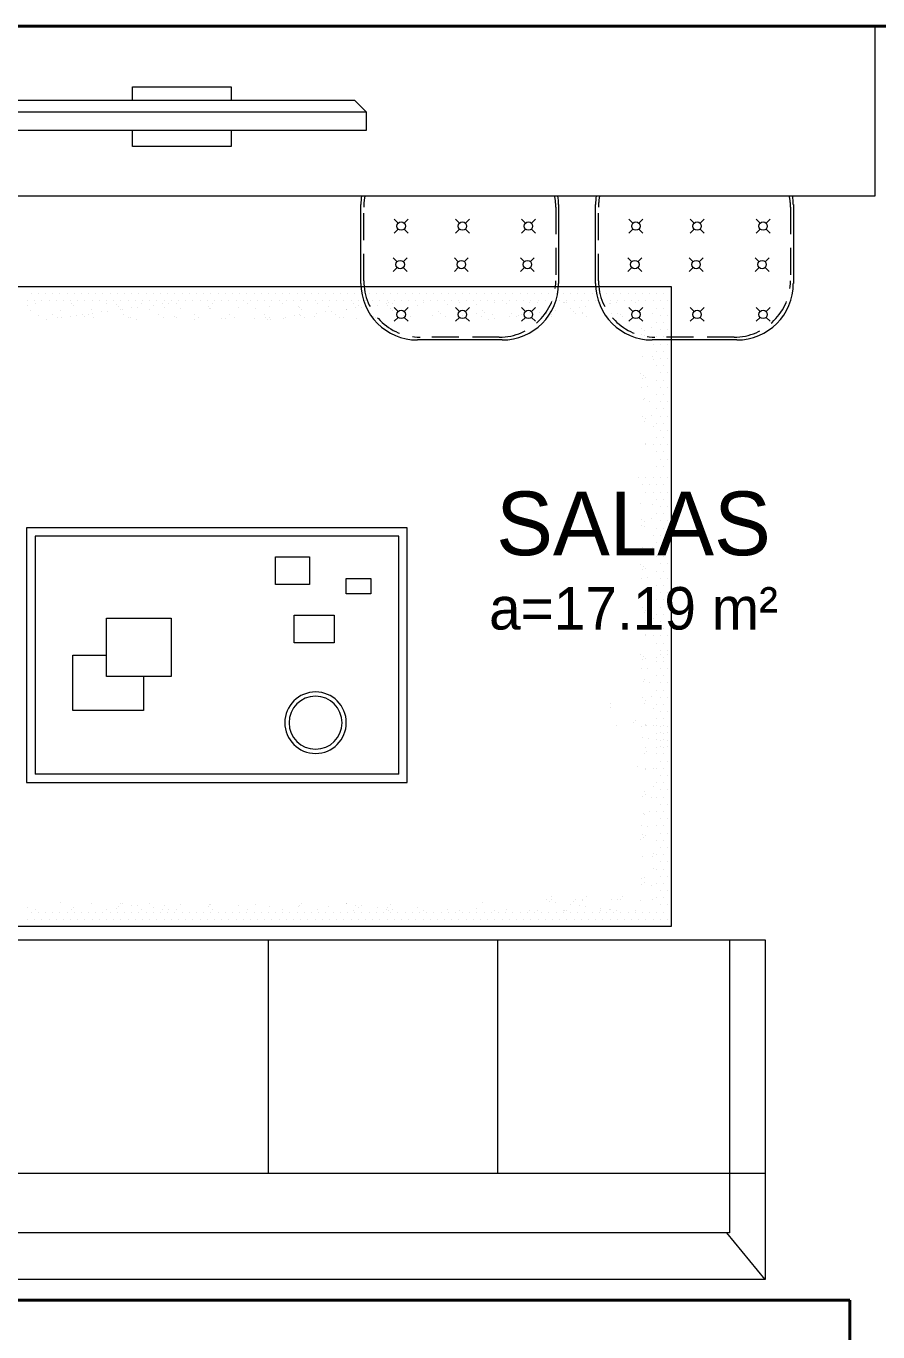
# Model space of a CAD drawing. Header units: millimetres. Extents: x 13204 to 24802, y 21209 to 40694.
# Drawn here: x 24002.2 to 24202.7, y 36078.4 to 36385.9 of the extents above; entities that cross this region are included whole.
import ezdxf
from ezdxf.enums import TextEntityAlignment as Align

# ---------------------------------------------------------------- set-up
doc = ezdxf.new("R2010")
doc.units = ezdxf.units.MM
doc.linetypes.add('DASHED2', pattern=[9.525, 6.35, -3.175])
for name, color, linetype, lineweight in [('Hachura', 8, 'Continuous', 0), ('Layout', 6, 'Continuous', 15), ('Mobiliario', 6, 'Continuous', 13), ('MOBILIÁRIO', 6, 'Continuous', 13), ('Paredes', 1, 'Continuous', 40), ('PISO', 5, 'Continuous', 5), ('TEXTO', 4, 'Continuous', 5)]:
    doc.layers.add(name, color=color, linetype=linetype, lineweight=lineweight)
doc.styles.add('LANA', font='stylu.ttf')

# ---------------------------------------------------------------- blocks, each defined once
blk = doc.blocks.new('*U49', base_point=(58175.93, 6482.58))
blk = doc.blocks.new('A$C54701999')
at = {"layer": 'MOBILIÁRIO', "color": 8}
for p, q in [((3.64, 45.84), (6.64, 48.84)), ((3.64, 45.84), (3.64, -48.16)), ((3.64, -48.16), (6.64, -51.16))]:
    blk.add_line(p, q, dxfattribs=at)
for points in [[(6.64, 48.84), (11.64, 48.84), (11.64, -51.16), (6.64, -51.16), (6.64, 48.84)], [(3.64, -13.08), (0, -13.08), (0, 13.08), (3.64, 13.08)], [(11.64, 13.08), (15.89, 13.08), (15.89, -13.08), (11.64, -13.08)]]:
    blk.add_lwpolyline(points, dxfattribs=at)
blk = doc.blocks.new('Mesa8lugaresP4')
at = {"layer": 'Hachura'}
for p, q in [((1103.7, 847.8), (-1090.1, 847.8)), ((-1090.1, 847.8), (-1090.1, -847.8)), ((-1080.6, 847.6), (-1080.6, 847.6)), ((-1061.5, 847.6), (-1061.5, 847.6)), ((-1042.5, 847.6), (-1042.5, 847.6)), ((-1023.4, 847.6), (-1023.4, 847.6)), ((-1004.4, 847.6), (-1004.4, 847.6)), ((-985.3, 847.6), (-985.3, 847.6)), ((-966.3, 847.6), (-966.3, 847.6)), ((-947.2, 847.6), (-947.2, 847.6)), ((-928.2, 847.6), (-928.2, 847.6)), ((-909.1, 847.6), (-909.1, 847.6)), ((-890.1, 847.6), (-890.1, 847.6)), ((-871, 847.6), (-871, 847.6)), ((-852, 847.6), (-852, 847.6)), ((-832.9, 847.6), (-832.9, 847.6)), ((-813.9, 847.6), (-813.9, 847.6)), ((-794.8, 847.6), (-794.8, 847.6)), ((-775.8, 847.6), (-775.8, 847.6)), ((-756.7, 847.6), (-756.7, 847.6)), ((-737.7, 847.6), (-737.7, 847.6)), ((-718.6, 847.6), (-718.6, 847.6)), ((-699.6, 847.6), (-699.6, 847.6)), ((-680.5, 847.6), (-680.5, 847.6)), ((-661.5, 847.6), (-661.5, 847.6)), ((-642.4, 847.6), (-642.4, 847.6)), ((-623.4, 847.6), (-623.4, 847.6)), ((-604.3, 847.6), (-604.3, 847.6)), ((-585.3, 847.6), (-585.3, 847.6)), ((-566.2, 847.6), (-566.2, 847.6)), ((-547.2, 847.6), (-547.2, 847.6)), ((-528.1, 847.6), (-528.1, 847.6)), ((-509.1, 847.6), (-509.1, 847.6)), ((-490, 847.6), (-490, 847.6)), ((-471, 847.6), (-471, 847.6)), ((-451.9, 847.6), (-451.9, 847.6)), ((-432.9, 847.6), (-432.9, 847.6)), ((-413.8, 847.6), (-413.8, 847.6)), ((-394.8, 847.6), (-394.8, 847.6)), ((-375.7, 847.6), (-375.7, 847.6)), ((-356.7, 847.6), (-356.7, 847.6)), ((-337.6, 847.6), (-337.6, 847.6)), ((-318.6, 847.6), (-318.6, 847.6)), ((-299.5, 847.6), (-299.5, 847.6)), ((-280.5, 847.6), (-280.5, 847.6)), ((-261.4, 847.6), (-261.4, 847.6)), ((-242.4, 847.6), (-242.4, 847.6)), ((-223.3, 847.6), (-223.3, 847.6)), ((-204.3, 847.6), (-204.3, 847.6)), ((-185.2, 847.6), (-185.2, 847.6)), ((-166.2, 847.6), (-166.2, 847.6)), ((-147.1, 847.6), (-147.1, 847.6)), ((-128.1, 847.6), (-128.1, 847.6)), ((-109, 847.6), (-109, 847.6)), ((-90, 847.6), (-90, 847.6)), ((-70.9, 847.6), (-70.9, 847.6)), ((-51.9, 847.6), (-51.9, 847.6)), ((-32.8, 847.6), (-32.8, 847.6)), ((-13.8, 847.6), (-13.8, 847.6)), ((5.3, 847.6), (5.3, 847.6)), ((24.3, 847.6), (24.3, 847.6)), ((43.4, 847.6), (43.4, 847.6)), ((62.4, 847.6), (62.4, 847.6)), ((81.5, 847.6), (81.5, 847.6)), ((100.5, 847.6), (100.5, 847.6)), ((119.6, 847.6), (119.6, 847.6)), ((138.6, 847.6), (138.6, 847.6)), ((157.7, 847.6), (157.7, 847.6)), ((176.7, 847.6), (176.7, 847.6)), ((195.8, 847.6), (195.8, 847.6)), ((214.8, 847.6), (214.8, 847.6)), ((233.9, 847.6), (233.9, 847.6)), ((252.9, 847.6), (252.9, 847.6)), ((272, 847.6), (272, 847.6)), ((291, 847.6), (291, 847.6)), ((310.1, 847.6), (310.1, 847.6)), ((329.1, 847.6), (329.1, 847.6)), ((348.2, 847.6), (348.2, 847.6)), ((367.2, 847.6), (367.2, 847.6)), ((386.3, 847.6), (386.3, 847.6)), ((405.3, 847.6), (405.3, 847.6)), ((424.4, 847.6), (424.4, 847.6)), ((443.4, 847.6), (443.4, 847.6)), ((462.5, 847.6), (462.5, 847.6)), ((481.5, 847.6), (481.5, 847.6)), ((500.6, 847.6), (500.6, 847.6)), ((519.6, 847.6), (519.6, 847.6)), ((538.7, 847.6), (538.7, 847.6)), ((557.7, 847.6), (557.7, 847.6)), ((576.8, 847.6), (576.8, 847.6)), ((595.8, 847.6), (595.8, 847.6)), ((614.9, 847.6), (614.9, 847.6)), ((-1090.1, 828.6), (-1090.1, 828.6)), ((-1080.6, 809.5), (-1080.6, 809.5)), ((-1071, 828.6), (-1071, 828.6)), ((-1061.5, 809.5), (-1061.5, 809.5)), ((-1052, 828.6), (-1052, 828.6)), ((-1042.5, 809.5), (-1042.5, 809.5)), ((-1032.9, 828.6), (-1032.9, 828.6)), ((-1023.4, 809.5), (-1023.4, 809.5)), ((-1013.9, 828.6), (-1013.9, 828.6)), ((-1004.4, 809.5), (-1004.4, 809.5)), ((-994.8, 828.6), (-994.8, 828.6)), ((-985.3, 809.5), (-985.3, 809.5)), ((-975.8, 828.6), (-975.8, 828.6)), ((-966.3, 809.5), (-966.3, 809.5)), ((-956.7, 828.6), (-956.7, 828.6)), ((-947.2, 809.5), (-947.2, 809.5)), ((-937.7, 828.6), (-937.7, 828.6)), ((-928.2, 809.5), (-928.2, 809.5)), ((-918.6, 828.6), (-918.6, 828.6)), ((-909.1, 809.5), (-909.1, 809.5)), ((-899.6, 828.6), (-899.6, 828.6)), ((-890.1, 809.5), (-890.1, 809.5)), ((-880.5, 828.6), (-880.5, 828.6)), ((-871, 809.5), (-871, 809.5)), ((-861.5, 828.6), (-861.5, 828.6)), ((-852, 809.5), (-852, 809.5)), ((-842.4, 828.6), (-842.4, 828.6)), ((-832.9, 809.5), (-832.9, 809.5)), ((-823.4, 828.6), (-823.4, 828.6)), ((-813.9, 809.5), (-813.9, 809.5)), ((-804.3, 828.6), (-804.3, 828.6)), ((-794.8, 809.5), (-794.8, 809.5)), ((-785.3, 828.6), (-785.3, 828.6)), ((-775.8, 809.5), (-775.8, 809.5)), ((-766.2, 828.6), (-766.2, 828.6)), ((-756.7, 809.5), (-756.7, 809.5)), ((-747.2, 828.6), (-747.2, 828.6)), ((-737.7, 809.5), (-737.7, 809.5)), ((-728.1, 828.6), (-728.1, 828.6)), ((-718.6, 809.5), (-718.6, 809.5)), ((-709.1, 828.6), (-709.1, 828.6)), ((-699.6, 809.5), (-699.6, 809.5)), ((-690, 828.6), (-690, 828.6)), ((-680.5, 809.5), (-680.5, 809.5)), ((-671, 828.6), (-671, 828.6)), ((-661.5, 809.5), (-661.5, 809.5)), ((-651.9, 828.6), (-651.9, 828.6)), ((-642.4, 809.5), (-642.4, 809.5)), ((-632.9, 828.6), (-632.9, 828.6)), ((-623.4, 809.5), (-623.4, 809.5)), ((-613.8, 828.6), (-613.8, 828.6)), ((-604.3, 809.5), (-604.3, 809.5)), ((-594.8, 828.6), (-594.8, 828.6)), ((-585.3, 809.5), (-585.3, 809.5)), ((-575.7, 828.6), (-575.7, 828.6)), ((-566.2, 809.5), (-566.2, 809.5)), ((-556.7, 828.6), (-556.7, 828.6)), ((-547.2, 809.5), (-547.2, 809.5)), ((-537.6, 828.6), (-537.6, 828.6)), ((-528.1, 809.5), (-528.1, 809.5)), ((-518.6, 828.6), (-518.6, 828.6)), ((-509.1, 809.5), (-509.1, 809.5)), ((-499.5, 828.6), (-499.5, 828.6)), ((-490, 809.5), (-490, 809.5)), ((-480.5, 828.6), (-480.5, 828.6)), ((-471, 809.5), (-471, 809.5)), ((-461.4, 828.6), (-461.4, 828.6)), ((-451.9, 809.5), (-451.9, 809.5)), ((-442.4, 828.6), (-442.4, 828.6)), ((-432.9, 809.5), (-432.9, 809.5)), ((-423.3, 828.6), (-423.3, 828.6)), ((-413.8, 809.5), (-413.8, 809.5)), ((-404.3, 828.6), (-404.3, 828.6)), ((-394.8, 809.5), (-394.8, 809.5)), ((-385.2, 828.6), (-385.2, 828.6)), ((-375.7, 809.5), (-375.7, 809.5)), ((-366.2, 828.6), (-366.2, 828.6)), ((-356.7, 809.5), (-356.7, 809.5)), ((-347.1, 828.6), (-347.1, 828.6)), ((-337.6, 809.5), (-337.6, 809.5)), ((-328.1, 828.6), (-328.1, 828.6)), ((-318.6, 809.5), (-318.6, 809.5)), ((-309, 828.6), (-309, 828.6)), ((-299.5, 809.5), (-299.5, 809.5)), ((-290, 828.6), (-290, 828.6)), ((-280.5, 809.5), (-280.5, 809.5)), ((-270.9, 828.6), (-270.9, 828.6)), ((-261.4, 809.5), (-261.4, 809.5)), ((-251.9, 828.6), (-251.9, 828.6)), ((-242.4, 809.5), (-242.4, 809.5)), ((-232.8, 828.6), (-232.8, 828.6)), ((-223.3, 809.5), (-223.3, 809.5)), ((-213.8, 828.6), (-213.8, 828.6)), ((-204.3, 809.5), (-204.3, 809.5)), ((-194.7, 828.6), (-194.7, 828.6)), ((-185.2, 809.5), (-185.2, 809.5)), ((-175.7, 828.6), (-175.7, 828.6)), ((-166.2, 809.5), (-166.2, 809.5)), ((-156.6, 828.6), (-156.6, 828.6)), ((-147.1, 809.5), (-147.1, 809.5)), ((-137.6, 828.6), (-137.6, 828.6)), ((-128.1, 809.5), (-128.1, 809.5)), ((-118.5, 828.6), (-118.5, 828.6)), ((-109, 809.5), (-109, 809.5)), ((-99.5, 828.6), (-99.5, 828.6)), ((-90, 809.5), (-90, 809.5)), ((-80.4, 828.6), (-80.4, 828.6)), ((-70.9, 809.5), (-70.9, 809.5)), ((-61.4, 828.6), (-61.4, 828.6)), ((-51.9, 809.5), (-51.9, 809.5)), ((-42.3, 828.6), (-42.3, 828.6)), ((-32.8, 809.5), (-32.8, 809.5)), ((-23.3, 828.6), (-23.3, 828.6)), ((-13.8, 809.5), (-13.8, 809.5)), ((-4.2, 828.6), (-4.2, 828.6)), ((5.3, 809.5), (5.3, 809.5)), ((14.8, 828.6), (14.8, 828.6)), ((24.3, 809.5), (24.3, 809.5)), ((33.9, 828.6), (33.9, 828.6)), ((43.4, 809.5), (43.4, 809.5)), ((52.9, 828.6), (52.9, 828.6)), ((62.4, 809.5), (62.4, 809.5)), ((72, 828.6), (72, 828.6)), ((81.5, 809.5), (81.5, 809.5)), ((91, 828.6), (91, 828.6)), ((100.5, 809.5), (100.5, 809.5)), ((110.1, 828.6), (110.1, 828.6)), ((119.6, 809.5), (119.6, 809.5)), ((129.1, 828.6), (129.1, 828.6)), ((138.6, 809.5), (138.6, 809.5)), ((148.2, 828.6), (148.2, 828.6)), ((157.7, 809.5), (157.7, 809.5)), ((167.2, 828.6), (167.2, 828.6)), ((176.7, 809.5), (176.7, 809.5)), ((186.3, 828.6), (186.3, 828.6)), ((195.8, 809.5), (195.8, 809.5)), ((205.3, 828.6), (205.3, 828.6)), ((214.8, 809.5), (214.8, 809.5)), ((224.4, 828.6), (224.4, 828.6)), ((233.9, 809.5), (233.9, 809.5)), ((243.4, 828.6), (243.4, 828.6)), ((252.9, 809.5), (252.9, 809.5)), ((262.5, 828.6), (262.5, 828.6)), ((272, 809.5), (272, 809.5)), ((281.5, 828.6), (281.5, 828.6)), ((291, 809.5), (291, 809.5)), ((300.6, 828.6), (300.6, 828.6)), ((310.1, 809.5), (310.1, 809.5)), ((319.6, 828.6), (319.6, 828.6)), ((329.1, 809.5), (329.1, 809.5)), ((338.7, 828.6), (338.7, 828.6)), ((348.2, 809.5), (348.2, 809.5)), ((357.7, 828.6), (357.7, 828.6)), ((367.2, 809.5), (367.2, 809.5)), ((376.8, 828.6), (376.8, 828.6)), ((386.3, 809.5), (386.3, 809.5)), ((395.8, 828.6), (395.8, 828.6)), ((405.3, 809.5), (405.3, 809.5)), ((414.9, 828.6), (414.9, 828.6)), ((424.4, 809.5), (424.4, 809.5)), ((433.9, 828.6), (433.9, 828.6)), ((443.4, 809.5), (443.4, 809.5)), ((453, 828.6), (453, 828.6)), ((462.5, 809.5), (462.5, 809.5)), ((472, 828.6), (472, 828.6)), ((481.5, 809.5), (481.5, 809.5)), ((491.1, 828.6), (491.1, 828.6)), ((500.6, 809.5), (500.6, 809.5)), ((510.1, 828.6), (510.1, 828.6)), ((519.6, 809.5), (519.6, 809.5)), ((529.2, 828.6), (529.2, 828.6)), ((538.7, 809.5), (538.7, 809.5)), ((548.2, 828.6), (548.2, 828.6)), ((557.7, 809.5), (557.7, 809.5)), ((567.3, 828.6), (567.3, 828.6)), ((576.8, 809.5), (576.8, 809.5)), ((586.3, 828.6), (586.3, 828.6)), ((595.8, 809.5), (595.8, 809.5)), ((605.4, 828.6), (605.4, 828.6)), ((614.9, 809.5), (614.9, 809.5)), ((-1090.1, 790.5), (-1090.1, 790.5)), ((-1080.6, 771.4), (-1080.6, 771.4)), ((-1071, 790.5), (-1071, 790.5)), ((-1061.5, 771.4), (-1061.5, 771.4)), ((-1052, 790.5), (-1052, 790.5)), ((-1090.1, 752.4), (-1090.1, 752.4)), ((-1080.6, 733.3), (-1080.6, 733.3)), ((-1071, 752.4), (-1071, 752.4)), ((-1061.5, 733.3), (-1061.5, 733.3)), ((-1052, 752.4), (-1052, 752.4)), ((-1090.1, 714.3), (-1090.1, 714.3)), ((-1080.6, 695.2), (-1080.6, 695.2)), ((-1071, 714.3), (-1071, 714.3)), ((-1061.5, 695.2), (-1061.5, 695.2)), ((-1052, 714.3), (-1052, 714.3)), ((-1090.1, 676.2), (-1090.1, 676.2)), ((-1071, 676.2), (-1071, 676.2)), ((-1052, 676.2), (-1052, 676.2)), ((-1090.1, 638.1), (-1090.1, 638.1)), ((-1080.6, 657.1), (-1080.6, 657.1)), ((-1071, 638.1), (-1071, 638.1)), ((-1061.5, 657.1), (-1061.5, 657.1)), ((-1052, 638.1), (-1052, 638.1)), ((-1090.1, 600), (-1090.1, 600)), ((-1080.6, 619), (-1080.6, 619)), ((-1071, 600), (-1071, 600)), ((-1061.5, 619), (-1061.5, 619)), ((-1052, 600), (-1052, 600)), ((-1090.1, 561.9), (-1090.1, 561.9)), ((-1080.6, 580.9), (-1080.6, 580.9)), ((-1071, 561.9), (-1071, 561.9)), ((-1061.5, 580.9), (-1061.5, 580.9)), ((-1052, 561.9), (-1052, 561.9)), ((-1090.1, 523.8), (-1090.1, 523.8)), ((-1080.6, 542.8), (-1080.6, 542.8)), ((-1071, 523.8), (-1071, 523.8)), ((-1061.5, 542.8), (-1061.5, 542.8)), ((-1052, 523.8), (-1052, 523.8)), ((-1090.1, 485.7), (-1090.1, 485.7)), ((-1080.6, 504.7), (-1080.6, 504.7)), ((-1071, 485.7), (-1071, 485.7)), ((-1061.5, 504.7), (-1061.5, 504.7)), ((-1052, 485.7), (-1052, 485.7)), ((-1080.6, 466.6), (-1080.6, 466.6)), ((-1061.5, 466.6), (-1061.5, 466.6)), ((-1090.1, 447.6), (-1090.1, 447.6)), ((-1080.6, 428.5), (-1080.6, 428.5)), ((-1071, 447.6), (-1071, 447.6)), ((-1061.5, 428.5), (-1061.5, 428.5)), ((-1052, 447.6), (-1052, 447.6)), ((-1090.1, 409.5), (-1090.1, 409.5)), ((-1080.6, 390.4), (-1080.6, 390.4)), ((-1071, 409.5), (-1071, 409.5)), ((-1061.5, 390.4), (-1061.5, 390.4)), ((-1052, 409.5), (-1052, 409.5)), ((-1090.1, 371.4), (-1090.1, 371.4)), ((-1071, 371.4), (-1071, 371.4)), ((-1052, 371.4), (-1052, 371.4)), ((-1090.1, 322.3), (-1090.1, 322.3)), ((-1080.6, 341.4), (-1080.6, 341.4)), ((-1071, 322.3), (-1071, 322.3)), ((-1061.5, 341.4), (-1061.5, 341.4)), ((-1052, 322.3), (-1052, 322.3)), ((-1042.5, 341.4), (-1042.5, 341.4)), ((-1032.9, 322.3), (-1032.9, 322.3)), ((-1023.4, 341.4), (-1023.4, 341.4)), ((-1013.9, 322.3), (-1013.9, 322.3)), ((-1004.4, 341.4), (-1004.4, 341.4)), ((-1090.1, 284.2), (-1090.1, 284.2)), ((-1080.6, 303.3), (-1080.6, 303.3)), ((-1071, 284.2), (-1071, 284.2)), ((-1061.5, 303.3), (-1061.5, 303.3)), ((-1052, 284.2), (-1052, 284.2)), ((-1042.5, 303.3), (-1042.5, 303.3)), ((-1023.4, 303.3), (-1023.4, 303.3)), ((-1090.1, 246.1), (-1090.1, 246.1)), ((-1080.6, 265.2), (-1080.6, 265.2)), ((-1071, 246.1), (-1071, 246.1)), ((-1061.5, 265.2), (-1061.5, 265.2)), ((-1052, 246.1), (-1052, 246.1)), ((-1090.1, 208), (-1090.1, 208)), ((-1080.6, 227.1), (-1080.6, 227.1)), ((-1071, 208), (-1071, 208)), ((-1061.5, 227.1), (-1061.5, 227.1)), ((-1052, 208), (-1052, 208)), ((-1080.6, 189), (-1080.6, 189)), ((-1061.5, 189), (-1061.5, 189)), ((-1090.1, 169.9), (-1090.1, 169.9)), ((-1080.6, 150.9), (-1080.6, 150.9)), ((-1071, 169.9), (-1071, 169.9)), ((-1061.5, 150.9), (-1061.5, 150.9)), ((-1052, 169.9), (-1052, 169.9)), ((-1090.1, 131.8), (-1090.1, 131.8)), ((-1080.6, 112.8), (-1080.6, 112.8)), ((-1071, 131.8), (-1071, 131.8)), ((-1061.5, 112.8), (-1061.5, 112.8)), ((-1052, 131.8), (-1052, 131.8)), ((-1090.1, 93.7), (-1090.1, 93.7)), ((-1080.6, 74.7), (-1080.6, 74.7)), ((-1071, 93.7), (-1071, 93.7)), ((-1061.5, 74.7), (-1061.5, 74.7)), ((-1052, 93.7), (-1052, 93.7)), ((-1090.1, 55.6), (-1090.1, 55.6)), ((-1080.6, 36.6), (-1080.6, 36.6)), ((-1071, 55.6), (-1071, 55.6)), ((-1061.5, 36.6), (-1061.5, 36.6)), ((-1052, 55.6), (-1052, 55.6)), ((-1090.1, 17.5), (-1090.1, 17.5)), ((-1071, 17.5), (-1071, 17.5)), ((-1052, 17.5), (-1052, 17.5)), ((-1090.1, -20.6), (-1090.1, -20.6)), ((-1080.6, -1.5), (-1080.6, -1.5)), ((-1071, -20.6), (-1071, -20.6)), ((-1061.5, -1.5), (-1061.5, -1.5)), ((-1052, -20.6), (-1052, -20.6)), ((-1090.1, -58.7), (-1090.1, -58.7)), ((-1080.6, -39.6), (-1080.6, -39.6)), ((-1071, -58.7), (-1071, -58.7)), ((-1061.5, -39.6), (-1061.5, -39.6)), ((-1052, -58.7), (-1052, -58.7)), ((-1090.1, -96.8), (-1090.1, -96.8)), ((-1080.6, -77.7), (-1080.6, -77.7)), ((-1071, -96.8), (-1071, -96.8)), ((-1061.5, -77.7), (-1061.5, -77.7)), ((-1052, -96.8), (-1052, -96.8)), ((-1090.1, -134.9), (-1090.1, -134.9)), ((-1080.6, -115.8), (-1080.6, -115.8)), ((-1080.6, -126.2), (-1080.6, -126.2)), ((-1071, -134.9), (-1071, -134.9)), ((-1061.5, -115.8), (-1061.5, -115.8)), ((-1061.5, -126.2), (-1061.5, -126.2)), ((-1052, -134.9), (-1052, -134.9)), ((-1090.1, -145.2), (-1090.1, -145.2)), ((-1080.6, -164.3), (-1080.6, -164.3)), ((-1071, -145.2), (-1071, -145.2)), ((-1061.5, -164.3), (-1061.5, -164.3)), ((-1052, -145.2), (-1052, -145.2)), ((-1090.1, -183.3), (-1090.1, -183.3)), ((-1080.6, -202.4), (-1080.6, -202.4)), ((-1071, -183.3), (-1071, -183.3)), ((-1061.5, -202.4), (-1061.5, -202.4)), ((-1052, -183.3), (-1052, -183.3)), ((-1090.1, -221.4), (-1090.1, -221.4)), ((-1080.6, -240.5), (-1080.6, -240.5)), ((-1071, -221.4), (-1071, -221.4)), ((-1061.5, -240.5), (-1061.5, -240.5)), ((-1052, -221.4), (-1052, -221.4)), ((-1090.1, -259.5), (-1090.1, -259.5)), ((-1071, -259.5), (-1071, -259.5)), ((-1052, -259.5), (-1052, -259.5)), ((-928.2, -257.3), (-928.2, -257.3)), ((-928.2, -268.2), (-928.2, -268.2)), ((-1090.1, -297.6), (-1090.1, -297.6)), ((-1080.6, -278.6), (-1080.6, -278.6)), ((-1071, -297.6), (-1071, -297.6)), ((-1061.5, -278.6), (-1061.5, -278.6)), ((-1052, -297.6), (-1052, -297.6)), ((-1090.1, -314.4), (-1090.1, -314.4)), ((-1090.1, -335.7), (-1090.1, -335.7)), ((-1080.6, -316.7), (-1080.6, -316.7)), ((-1080.6, -333.5), (-1080.6, -333.5)), ((-1071, -314.4), (-1071, -314.4)), ((-1071, -335.7), (-1071, -335.7)), ((-1061.5, -316.7), (-1061.5, -316.7)), ((-1061.5, -333.5), (-1061.5, -333.5)), ((-1052, -314.4), (-1052, -314.4)), ((-1052, -335.7), (-1052, -335.7)), ((-1090.1, -352.5), (-1090.1, -352.5)), ((-1090.1, -373.8), (-1090.1, -373.8)), ((-1080.6, -354.8), (-1080.6, -354.8)), ((-1080.6, -371.6), (-1080.6, -371.6)), ((-1071, -352.5), (-1071, -352.5)), ((-1071, -373.8), (-1071, -373.8)), ((-1061.5, -354.8), (-1061.5, -354.8)), ((-1061.5, -371.6), (-1061.5, -371.6)), ((-1052, -352.5), (-1052, -352.5)), ((-1052, -373.8), (-1052, -373.8)), ((-1080.6, -409.7), (-1080.6, -409.7)), ((-1071, -390.6), (-1071, -390.6)), ((-1061.5, -409.7), (-1061.5, -409.7)), ((-1052, -390.6), (-1052, -390.6)), ((-1090.1, -428.7), (-1090.1, -428.7)), ((-1080.6, -447.8), (-1080.6, -447.8)), ((-1071, -428.7), (-1071, -428.7)), ((-1061.5, -447.8), (-1061.5, -447.8)), ((-1052, -428.7), (-1052, -428.7)), ((-1090.1, -466.8), (-1090.1, -466.8)), ((-1071, -466.8), (-1071, -466.8)), ((-1052, -466.8), (-1052, -466.8)), ((-1090.1, -504.9), (-1090.1, -504.9)), ((-1080.6, -485.9), (-1080.6, -485.9)), ((-1071, -504.9), (-1071, -504.9)), ((-1061.5, -485.9), (-1061.5, -485.9)), ((-1052, -504.9), (-1052, -504.9)), ((-1090.1, -543), (-1090.1, -543)), ((-1080.6, -524), (-1080.6, -524)), ((-1071, -543), (-1071, -543)), ((-1061.5, -524), (-1061.5, -524)), ((-1052, -543), (-1052, -543)), ((-1080.6, -562.1), (-1080.6, -562.1)), ((-1071, -581.1), (-1071, -581.1)), ((-1061.5, -562.1), (-1061.5, -562.1)), ((-1052, -581.1), (-1052, -581.1)), ((-1080.6, -600.2), (-1080.6, -600.2)), ((-1071, -619.2), (-1071, -619.2)), ((-1061.5, -600.2), (-1061.5, -600.2)), ((-1052, -619.2), (-1052, -619.2)), ((-1080.6, -638.3), (-1080.6, -638.3)), ((-1061.5, -638.3), (-1061.5, -638.3)), ((-1090.1, -657.3), (-1090.1, -657.3)), ((-1080.6, -676.4), (-1080.6, -676.4)), ((-1071, -657.3), (-1071, -657.3)), ((-1061.5, -676.4), (-1061.5, -676.4)), ((-1052, -657.3), (-1052, -657.3)), ((-1090.1, -695.4), (-1090.1, -695.4)), ((-1080.6, -714.5), (-1080.6, -714.5)), ((-1071, -695.4), (-1071, -695.4)), ((-1061.5, -714.5), (-1061.5, -714.5)), ((-1052, -695.4), (-1052, -695.4)), ((-1090.1, -733.5), (-1090.1, -733.5)), ((-1080.6, -752.6), (-1080.6, -752.6)), ((-1071, -733.5), (-1071, -733.5)), ((-1061.5, -752.6), (-1061.5, -752.6)), ((-1052, -733.5), (-1052, -733.5)), ((-1080.6, -790.7), (-1080.6, -790.7)), ((-1071, -771.6), (-1071, -771.6)), ((-1061.5, -790.7), (-1061.5, -790.7)), ((-1052, -771.6), (-1052, -771.6)), ((-1080.6, -828.8), (-1080.6, -828.8)), ((-1071, -809.7), (-1071, -809.7)), ((-1061.5, -828.8), (-1061.5, -828.8)), ((-1052, -809.7), (-1052, -809.7)), ((-1042.5, -828.8), (-1042.5, -828.8)), ((-1032.9, -809.7), (-1032.9, -809.7)), ((-1023.4, -828.8), (-1023.4, -828.8)), ((-1013.9, -809.7), (-1013.9, -809.7)), ((-1004.4, -828.8), (-1004.4, -828.8)), ((-994.8, -809.7), (-994.8, -809.7)), ((-985.3, -828.8), (-985.3, -828.8)), ((-975.8, -809.7), (-975.8, -809.7)), ((-966.3, -828.8), (-966.3, -828.8)), ((-956.7, -809.7), (-956.7, -809.7)), ((-947.2, -828.8), (-947.2, -828.8)), ((-937.7, -809.7), (-937.7, -809.7)), ((-928.2, -828.8), (-928.2, -828.8)), ((-918.6, -809.7), (-918.6, -809.7)), ((-909.1, -828.8), (-909.1, -828.8)), ((-899.6, -809.7), (-899.6, -809.7)), ((-890.1, -828.8), (-890.1, -828.8)), ((-880.5, -809.7), (-880.5, -809.7)), ((-871, -828.8), (-871, -828.8)), ((-861.5, -809.7), (-861.5, -809.7)), ((-852, -828.8), (-852, -828.8)), ((-842.4, -809.7), (-842.4, -809.7)), ((-832.9, -828.8), (-832.9, -828.8)), ((-823.4, -809.7), (-823.4, -809.7)), ((-813.9, -828.8), (-813.9, -828.8)), ((-804.3, -809.7), (-804.3, -809.7)), ((-794.8, -828.8), (-794.8, -828.8)), ((-785.3, -809.7), (-785.3, -809.7)), ((-775.8, -828.8), (-775.8, -828.8)), ((-766.2, -809.7), (-766.2, -809.7)), ((-756.7, -828.8), (-756.7, -828.8)), ((-747.2, -809.7), (-747.2, -809.7)), ((-737.7, -828.8), (-737.7, -828.8)), ((-728.1, -809.7), (-728.1, -809.7)), ((-718.6, -828.8), (-718.6, -828.8)), ((-709.1, -809.7), (-709.1, -809.7)), ((-699.6, -828.8), (-699.6, -828.8)), ((-690, -809.7), (-690, -809.7)), ((-680.5, -828.8), (-680.5, -828.8)), ((-671, -809.7), (-671, -809.7)), ((-661.5, -828.8), (-661.5, -828.8)), ((-651.9, -809.7), (-651.9, -809.7)), ((-642.4, -828.8), (-642.4, -828.8)), ((-632.9, -809.7), (-632.9, -809.7)), ((-623.4, -828.8), (-623.4, -828.8)), ((-613.8, -809.7), (-613.8, -809.7)), ((-604.3, -828.8), (-604.3, -828.8)), ((-594.8, -809.7), (-594.8, -809.7)), ((-585.3, -828.8), (-585.3, -828.8)), ((-575.7, -809.7), (-575.7, -809.7)), ((-566.2, -828.8), (-566.2, -828.8)), ((-556.7, -809.7), (-556.7, -809.7)), ((-547.2, -828.8), (-547.2, -828.8)), ((-537.6, -809.7), (-537.6, -809.7)), ((-528.1, -828.8), (-528.1, -828.8)), ((-518.6, -809.7), (-518.6, -809.7)), ((-509.1, -828.8), (-509.1, -828.8)), ((-499.5, -809.7), (-499.5, -809.7)), ((-490, -828.8), (-490, -828.8)), ((-480.5, -809.7), (-480.5, -809.7)), ((-471, -828.8), (-471, -828.8)), ((-461.4, -809.7), (-461.4, -809.7)), ((-451.9, -828.8), (-451.9, -828.8)), ((-442.4, -809.7), (-442.4, -809.7)), ((-432.9, -828.8), (-432.9, -828.8)), ((-423.3, -809.7), (-423.3, -809.7)), ((-413.8, -828.8), (-413.8, -828.8)), ((-404.3, -809.7), (-404.3, -809.7)), ((-394.8, -828.8), (-394.8, -828.8)), ((-385.2, -809.7), (-385.2, -809.7)), ((-375.7, -828.8), (-375.7, -828.8)), ((-366.2, -809.7), (-366.2, -809.7)), ((-356.7, -828.8), (-356.7, -828.8)), ((-347.1, -809.7), (-347.1, -809.7)), ((-337.6, -828.8), (-337.6, -828.8)), ((-328.1, -809.7), (-328.1, -809.7)), ((-318.6, -828.8), (-318.6, -828.8)), ((-309, -809.7), (-309, -809.7)), ((-299.5, -828.8), (-299.5, -828.8)), ((-290, -809.7), (-290, -809.7)), ((-280.5, -828.8), (-280.5, -828.8)), ((-270.9, -809.7), (-270.9, -809.7)), ((-261.4, -828.8), (-261.4, -828.8)), ((-251.9, -809.7), (-251.9, -809.7)), ((-242.4, -828.8), (-242.4, -828.8)), ((-232.8, -809.7), (-232.8, -809.7)), ((-223.3, -828.8), (-223.3, -828.8)), ((-213.8, -809.7), (-213.8, -809.7)), ((-204.3, -828.8), (-204.3, -828.8)), ((-194.7, -809.7), (-194.7, -809.7)), ((-185.2, -828.8), (-185.2, -828.8)), ((-175.7, -809.7), (-175.7, -809.7)), ((-166.2, -828.8), (-166.2, -828.8)), ((-156.6, -809.7), (-156.6, -809.7)), ((-147.1, -828.8), (-147.1, -828.8)), ((-137.6, -809.7), (-137.6, -809.7)), ((-128.1, -828.8), (-128.1, -828.8)), ((-118.5, -809.7), (-118.5, -809.7)), ((-109, -828.8), (-109, -828.8)), ((-99.5, -809.7), (-99.5, -809.7)), ((-90, -828.8), (-90, -828.8)), ((-80.4, -809.7), (-80.4, -809.7)), ((-70.9, -828.8), (-70.9, -828.8)), ((-61.4, -809.7), (-61.4, -809.7)), ((-51.9, -828.8), (-51.9, -828.8)), ((-42.3, -809.7), (-42.3, -809.7)), ((-32.8, -828.8), (-32.8, -828.8)), ((-23.3, -809.7), (-23.3, -809.7)), ((-13.8, -828.8), (-13.8, -828.8)), ((-4.2, -809.7), (-4.2, -809.7)), ((5.3, -828.8), (5.3, -828.8)), ((14.8, -809.7), (14.8, -809.7)), ((24.3, -828.8), (24.3, -828.8)), ((33.9, -809.7), (33.9, -809.7)), ((43.4, -828.8), (43.4, -828.8)), ((52.9, -809.7), (52.9, -809.7)), ((62.4, -828.8), (62.4, -828.8)), ((72, -809.7), (72, -809.7)), ((81.5, -828.8), (81.5, -828.8)), ((91, -809.7), (91, -809.7)), ((100.5, -828.8), (100.5, -828.8)), ((110.1, -809.7), (110.1, -809.7)), ((119.6, -828.8), (119.6, -828.8)), ((129.1, -809.7), (129.1, -809.7)), ((138.6, -828.8), (138.6, -828.8)), ((148.2, -809.7), (148.2, -809.7)), ((157.7, -828.8), (157.7, -828.8)), ((167.2, -809.7), (167.2, -809.7)), ((176.7, -828.8), (176.7, -828.8)), ((186.3, -809.7), (186.3, -809.7)), ((195.8, -828.8), (195.8, -828.8)), ((205.3, -809.7), (205.3, -809.7)), ((214.8, -828.8), (214.8, -828.8)), ((224.4, -809.7), (224.4, -809.7)), ((233.9, -828.8), (233.9, -828.8)), ((243.4, -809.7), (243.4, -809.7)), ((252.9, -828.8), (252.9, -828.8)), ((262.5, -809.7), (262.5, -809.7)), ((272, -828.8), (272, -828.8)), ((281.5, -809.7), (281.5, -809.7)), ((291, -828.8), (291, -828.8)), ((300.6, -809.7), (300.6, -809.7)), ((310.1, -828.8), (310.1, -828.8)), ((319.6, -809.7), (319.6, -809.7)), ((329.1, -828.8), (329.1, -828.8)), ((338.7, -809.7), (338.7, -809.7)), ((348.2, -828.8), (348.2, -828.8)), ((357.7, -809.7), (357.7, -809.7)), ((367.2, -828.8), (367.2, -828.8)), ((376.8, -809.7), (376.8, -809.7)), ((386.3, -828.8), (386.3, -828.8)), ((395.8, -809.7), (395.8, -809.7)), ((405.3, -828.8), (405.3, -828.8)), ((414.9, -809.7), (414.9, -809.7)), ((424.4, -828.8), (424.4, -828.8)), ((433.9, -809.7), (433.9, -809.7)), ((443.4, -828.8), (443.4, -828.8)), ((453, -809.7), (453, -809.7)), ((462.5, -828.8), (462.5, -828.8)), ((472, -809.7), (472, -809.7)), ((481.5, -828.8), (481.5, -828.8)), ((491.1, -809.7), (491.1, -809.7)), ((500.6, -828.8), (500.6, -828.8)), ((510.1, -809.7), (510.1, -809.7)), ((519.6, -828.8), (519.6, -828.8)), ((529.2, -809.7), (529.2, -809.7)), ((538.7, -828.8), (538.7, -828.8)), ((548.2, -809.7), (548.2, -809.7)), ((557.7, -828.8), (557.7, -828.8)), ((567.3, -809.7), (567.3, -809.7)), ((576.8, -828.8), (576.8, -828.8)), ((586.3, -809.7), (586.3, -809.7)), ((595.8, -828.8), (595.8, -828.8)), ((605.4, -809.7), (605.4, -809.7)), ((614.9, -828.8), (614.9, -828.8)), ((-1090.1, -847.8), (1103.7, -847.8))]:
    blk.add_line(p, q, dxfattribs=at)
for points in [[(-995.4, 805.4), (-995.4, 805.4)], [(-944.1, 804.3), (-944.1, 804.3)], [(-928.5, 802.3), (-928.5, 802.3)], [(-927.1, 802.3), (-927.1, 802.3)], [(-904.1, 799.1), (-904.1, 799.1)], [(-902, 805.2), (-902, 805.2)], [(-812, 804.5), (-812, 804.5)], [(-808.6, 805.1), (-808.6, 805.1)], [(-805.3, 804.9), (-805.3, 804.9)], [(-735.2, 804.9), (-735.2, 804.9)], [(-715.1, 804.9), (-715.1, 804.9)], [(-654.2, 802), (-654.2, 802)], [(-621.7, 804.7), (-621.7, 804.7)], [(-575.7, 801), (-575.7, 801)], [(-528.3, 804.6), (-528.3, 804.6)], [(-498.9, 801.4), (-498.9, 801.4)], [(-434.9, 804.4), (-434.9, 804.4)], [(-417.9, 798.4), (-417.9, 798.4)], [(-351.2, 804), (-351.2, 804)], [(-341.4, 804.2), (-341.4, 804.2)], [(-339.4, 797.4), (-339.4, 797.4)], [(-335.6, 801.9), (-335.6, 801.9)], [(-311.2, 798.7), (-311.2, 798.7)], [(-262.6, 797.8), (-262.6, 797.8)], [(-248, 804.1), (-248, 804.1)], [(-154.6, 803.9), (-154.6, 803.9)], [(-61.2, 803.7), (-61.2, 803.7)], [(32.3, 803.6), (32.3, 803.6)], [(125.7, 803.4), (125.7, 803.4)], [(136, 795.8), (136, 795.8)], [(219.1, 803.2), (219.1, 803.2)], [(241.7, 803.6), (241.7, 803.6)], [(257.3, 801.5), (257.3, 801.5)], [(281.7, 798.3), (281.7, 798.3)], [(312.5, 803), (312.5, 803)], [(377.9, 799.4), (377.9, 799.4)], [(406, 802.9), (406, 802.9)], [(494.2, 797), (494.2, 797)], [(499.4, 802.7), (499.4, 802.7)], [(592.8, 802.5), (592.8, 802.5)], [(614.2, 798.1), (614.2, 798.1)], [(-1040.9, 776.4), (-1040.9, 776.4)], [(-1009.6, 778.4), (-1009.6, 778.4)], [(-960.2, 768.2), (-960.2, 768.2)], [(-957, 774.9), (-957, 774.9)], [(-947.5, 776.2), (-947.5, 776.2)], [(-931.1, 777.4), (-931.1, 777.4)], [(-866.7, 768), (-866.7, 768)], [(-863.4, 793.7), (-863.4, 793.7)], [(-854.3, 777.8), (-854.3, 777.8)], [(-854.1, 776.1), (-854.1, 776.1)], [(-847.8, 791.7), (-847.8, 791.7)], [(-836.9, 776), (-836.9, 776)], [(-831.4, 781), (-831.4, 781)], [(-823.4, 788.4), (-823.4, 788.4)], [(-782.6, 783.1), (-782.6, 783.1)], [(-773.3, 774.9), (-773.3, 774.9)], [(-773.3, 767.8), (-773.3, 767.8)], [(-767, 781), (-767, 781)], [(-760.7, 775.9), (-760.7, 775.9)], [(-742.6, 777.8), (-742.6, 777.8)], [(-715.1, 778.6), (-715.1, 778.6)], [(-701.9, 772.5), (-701.9, 772.5)], [(-694.8, 773.9), (-694.8, 773.9)], [(-686.3, 770.4), (-686.3, 770.4)], [(-679.9, 767.7), (-679.9, 767.7)], [(-667.2, 775.7), (-667.2, 775.7)], [(-661.9, 767.2), (-661.9, 767.2)], [(-621.1, 761.8), (-621.1, 761.8)], [(-618, 774.2), (-618, 774.2)], [(-595.1, 779.6), (-595.1, 779.6)], [(-589.5, 784.7), (-589.5, 784.7)], [(-586.5, 767.5), (-586.5, 767.5)], [(-573.8, 775.6), (-573.8, 775.6)], [(-537, 771.3), (-537, 771.3)], [(-493.1, 767.3), (-493.1, 767.3)], [(-480.4, 775.4), (-480.4, 775.4)], [(-473.2, 782.3), (-473.2, 782.3)], [(-458.5, 770.3), (-458.5, 770.3)], [(-399.6, 767.2), (-399.6, 767.2)], [(-387, 775.2), (-387, 775.2)], [(-381.7, 770.7), (-381.7, 770.7)], [(-353.2, 783.3), (-353.2, 783.3)], [(-347.7, 788.4), (-347.7, 788.4)], [(-306.2, 767), (-306.2, 767)], [(-300.7, 767.8), (-300.7, 767.8)], [(-293.6, 775), (-293.6, 775)], [(-270.5, 793.3), (-270.5, 793.3)], [(-257.5, 762.1), (-257.5, 762.1)], [(-254.8, 791.3), (-254.8, 791.3)], [(-231.4, 786), (-231.4, 786)], [(-230.4, 788.1), (-230.4, 788.1)], [(-222.2, 766.8), (-222.2, 766.8)], [(-212.8, 766.8), (-212.8, 766.8)], [(-200.1, 774.9), (-200.1, 774.9)], [(-189.7, 782.7), (-189.7, 782.7)], [(-181.6, 794.9), (-181.6, 794.9)], [(-174.1, 780.6), (-174.1, 780.6)], [(-149.7, 777.4), (-149.7, 777.4)], [(-145.4, 767.1), (-145.4, 767.1)], [(-119.4, 766.6), (-119.4, 766.6)], [(-111.3, 787), (-111.3, 787)], [(-108.9, 772.1), (-108.9, 772.1)], [(-106.7, 774.7), (-106.7, 774.7)], [(-105.8, 792.1), (-105.8, 792.1)], [(-103.1, 793.9), (-103.1, 793.9)], [(-93.3, 770), (-93.3, 770)], [(-68.9, 766.8), (-68.9, 766.8)], [(-64.4, 764.2), (-64.4, 764.2)], [(-28.2, 761.4), (-28.2, 761.4)], [(-26.3, 794.2), (-26.3, 794.2)], [(-25.9, 766.5), (-25.9, 766.5)], [(-15.6, 765.7), (-15.6, 765.7)], [(-13.3, 774.5), (-13.3, 774.5)], [(10.5, 789.7), (10.5, 789.7)], [(14.1, 763.2), (14.1, 763.2)], [(54.7, 791.3), (54.7, 791.3)], [(67.5, 766.3), (67.5, 766.3)], [(80.1, 774.4), (80.1, 774.4)], [(90.9, 763.6), (90.9, 763.6)], [(100.7, 763.3), (100.7, 763.3)], [(130.5, 790.7), (130.5, 790.7)], [(133.2, 790.3), (133.2, 790.3)], [(160.9, 766.1), (160.9, 766.1)], [(173.6, 774.2), (173.6, 774.2)], [(210, 790.7), (210, 790.7)], [(220.7, 764.4), (220.7, 764.4)], [(226.2, 769.4), (226.2, 769.4)], [(252.3, 793.3), (252.3, 793.3)], [(254.3, 766), (254.3, 766)], [(267, 774), (267, 774)], [(291, 787.8), (291, 787.8)], [(322.5, 792.9), (322.5, 792.9)], [(338.1, 790.9), (338.1, 790.9)], [(342.5, 767), (342.5, 767)], [(347.8, 765.8), (347.8, 765.8)], [(360.4, 773.9), (360.4, 773.9)], [(362.5, 787.7), (362.5, 787.7)], [(369.5, 786.8), (369.5, 786.8)], [(372.4, 794.4), (372.4, 794.4)], [(403.2, 782.3), (403.2, 782.3)], [(418.8, 780.3), (418.8, 780.3)], [(441.2, 765.6), (441.2, 765.6)], [(443.2, 777), (443.2, 777)], [(446.3, 787.1), (446.3, 787.1)], [(453.8, 773.7), (453.8, 773.7)], [(462.6, 768), (462.6, 768)], [(468.1, 773.1), (468.1, 773.1)], [(484, 771.7), (484, 771.7)], [(499.6, 769.6), (499.6, 769.6)], [(524, 766.4), (524, 766.4)], [(527.3, 784.2), (527.3, 784.2)], [(534.6, 765.5), (534.6, 765.5)], [(547.3, 773.5), (547.3, 773.5)], [(584.4, 770.7), (584.4, 770.7)], [(605.8, 783.2), (605.8, 783.2)], [(-1036.9, 738.9), (-1036.9, 738.9)], [(-1019.6, 730.3), (-1019.6, 730.3)], [(-1012.5, 735.7), (-1012.5, 735.7)], [(-605.5, 759.8), (-605.5, 759.8)], [(-21.2, 760.7), (-21.2, 760.7)], [(171.9, 760.6), (171.9, 760.6)], [(327.2, 760), (327.2, 760)], [(564.7, 761), (564.7, 761)], [(-1044.5, 694.7), (-1044.5, 694.7)], [(-1018.4, 718.6), (-1018.4, 718.6)], [(-1011.5, 720.6), (-1011.5, 720.6)], [(-1040.2, 661.6), (-1040.2, 661.6)], [(-1013.4, 662.8), (-1013.4, 662.8)], [(-1043.9, 655.2), (-1043.9, 655.2)], [(-1021.4, 606.9), (-1021.4, 606.9)], [(-1015.9, 612), (-1015.9, 612)], [(-1015.3, 605), (-1015.3, 605)], [(-1008.6, 617.9), (-1008.6, 617.9)], [(-1027.1, 582.2), (-1027.1, 582.2)], [(-1011.5, 580.2), (-1011.5, 580.2)], [(-1032.9, 542.8), (-1032.9, 542.8)], [(-1020.2, 550.9), (-1020.2, 550.9)], [(-1017.1, 547.2), (-1017.1, 547.2)], [(-1039.2, 506.2), (-1039.2, 506.2)], [(-1022.5, 496.9), (-1022.5, 496.9)], [(-1019, 489.4), (-1019, 489.4)], [(-1014.8, 502.9), (-1014.8, 502.9)], [(-1044.4, 475.7), (-1044.4, 475.7)], [(-1042.4, 428.9), (-1042.4, 428.9)], [(-1023.1, 429.6), (-1023.1, 429.6)], [(-1020.9, 431.6), (-1020.9, 431.6)], [(-1040.9, 270.1), (-1040.9, 270.1)], [(-1009.6, 272.2), (-1009.6, 272.2)], [(-1036.9, 232.6), (-1036.9, 232.6)], [(-1019.6, 224), (-1019.6, 224)], [(-1018.4, 212.3), (-1018.4, 212.3)], [(-1012.5, 229.4), (-1012.5, 229.4)], [(-1011.5, 214.3), (-1011.5, 214.3)], [(-1044.5, 188.4), (-1044.5, 188.4)], [(-1043.9, 148.9), (-1043.9, 148.9)], [(-1040.2, 155.4), (-1040.2, 155.4)], [(-1013.4, 156.5), (-1013.4, 156.5)], [(-1015.9, 105.7), (-1015.9, 105.7)], [(-1008.6, 111.7), (-1008.6, 111.7)], [(-1027.1, 76), (-1027.1, 76)], [(-1021.4, 100.7), (-1021.4, 100.7)], [(-1015.3, 98.7), (-1015.3, 98.7)], [(-1011.5, 73.9), (-1011.5, 73.9)], [(-1032.9, 36.5), (-1032.9, 36.5)], [(-1020.2, 44.6), (-1020.2, 44.6)], [(-1017.1, 40.9), (-1017.1, 40.9)], [(-1044.4, -30.5), (-1044.4, -30.5)], [(-1039.2, -0.1), (-1039.2, -0.1)], [(-1022.5, -9.4), (-1022.5, -9.4)], [(-1019, -16.9), (-1019, -16.9)], [(-1014.8, -3.3), (-1014.8, -3.3)], [(-1042.4, -77.3), (-1042.4, -77.3)], [(-1023.1, -76.6), (-1023.1, -76.6)], [(-1020.9, -74.7), (-1020.9, -74.7)], [(-1021.4, -138.3), (-1021.4, -138.3)], [(-1015.9, -133.2), (-1015.9, -133.2)], [(-1008.6, -127.3), (-1008.6, -127.3)], [(-1027.1, -163), (-1027.1, -163)], [(-1015.3, -140.2), (-1015.3, -140.2)], [(-1011.5, -165), (-1011.5, -165)], [(-1032.9, -202.4), (-1032.9, -202.4)], [(-1020.2, -194.4), (-1020.2, -194.4)], [(-1017.1, -198), (-1017.1, -198)], [(-1039.2, -239.1), (-1039.2, -239.1)], [(-1044.4, -269.5), (-1044.4, -269.5)], [(-1022.5, -248.3), (-1022.5, -248.3)], [(-1019, -255.8), (-1019, -255.8)], [(-1014.8, -242.3), (-1014.8, -242.3)], [(-996.8, -302.6), (-996.8, -302.6)], [(-991.3, -307.6), (-991.3, -307.6)], [(-1042.4, -316.3), (-1042.4, -316.3)], [(-1024.7, -316), (-1024.7, -316)], [(-1023.1, -315.6), (-1023.1, -315.6)], [(-1020.9, -313.6), (-1020.9, -313.6)], [(-1012.1, -317.3), (-1012.1, -317.3)], [(-946.2, -315), (-946.2, -315)], [(-1029.3, -349.5), (-1029.3, -349.5)], [(-1022.8, -373.8), (-1022.8, -373.8)], [(-1013.7, -347.5), (-1013.7, -347.5)], [(-1025.5, -385.2), (-1025.5, -385.2)], [(-1019.9, -390.3), (-1019.9, -390.3)], [(-1042.4, -428.9), (-1042.4, -428.9)], [(-1023.1, -429.6), (-1023.1, -429.6)], [(-1020.9, -431.6), (-1020.9, -431.6)], [(-1001.7, -423.6), (-1001.7, -423.6)], [(-1044.4, -475.7), (-1044.4, -475.7)], [(-1039.2, -506.2), (-1039.2, -506.2)], [(-1022.5, -496.9), (-1022.5, -496.9)], [(-1019, -489.4), (-1019, -489.4)], [(-1014.8, -502.9), (-1014.8, -502.9)], [(-1032.9, -542.8), (-1032.9, -542.8)], [(-1020.2, -550.9), (-1020.2, -550.9)], [(-1017.1, -547.2), (-1017.1, -547.2)], [(-1027.1, -582.2), (-1027.1, -582.2)], [(-1011.5, -580.2), (-1011.5, -580.2)], [(-1021.4, -606.9), (-1021.4, -606.9)], [(-1015.9, -612), (-1015.9, -612)], [(-1015.3, -605), (-1015.3, -605)], [(-1008.6, -617.9), (-1008.6, -617.9)], [(-1043.9, -655.2), (-1043.9, -655.2)], [(-1040.2, -661.6), (-1040.2, -661.6)], [(-1013.4, -662.8), (-1013.4, -662.8)], [(-1044.5, -694.7), (-1044.5, -694.7)], [(-1018.4, -718.6), (-1018.4, -718.6)], [(-1011.5, -720.6), (-1011.5, -720.6)], [(-1036.9, -738.9), (-1036.9, -738.9)], [(-1019.6, -730.3), (-1019.6, -730.3)], [(-1012.5, -735.7), (-1012.5, -735.7)], [(-1040.9, -776.4), (-1040.9, -776.4)], [(-1009.6, -778.4), (-1009.6, -778.4)], [(-960.2, -768.2), (-960.2, -768.2)], [(-957, -774.9), (-957, -774.9)], [(-947.5, -776.2), (-947.5, -776.2)], [(-931.1, -777.4), (-931.1, -777.4)], [(-866.7, -768), (-866.7, -768)], [(-863.4, -793.7), (-863.4, -793.7)], [(-854.3, -777.8), (-854.3, -777.8)], [(-854.1, -776.1), (-854.1, -776.1)], [(-847.8, -791.7), (-847.8, -791.7)], [(-836.9, -776), (-836.9, -776)], [(-831.4, -781), (-831.4, -781)], [(-823.4, -788.4), (-823.4, -788.4)], [(-782.6, -783.1), (-782.6, -783.1)], [(-773.3, -767.8), (-773.3, -767.8)], [(-773.3, -774.9), (-773.3, -774.9)], [(-767, -781), (-767, -781)], [(-760.7, -775.9), (-760.7, -775.9)], [(-589.5, -784.7), (-589.5, -784.7)], [(-347.7, -788.4), (-347.7, -788.4)], [(-270.5, -793.3), (-270.5, -793.3)], [(-254.8, -791.3), (-254.8, -791.3)], [(-231.4, -786), (-231.4, -786)], [(-230.4, -788.1), (-230.4, -788.1)], [(-181.6, -794.9), (-181.6, -794.9)], [(-111.3, -787), (-111.3, -787)], [(-105.8, -792.1), (-105.8, -792.1)], [(-103.1, -793.9), (-103.1, -793.9)], [(-26.3, -794.2), (-26.3, -794.2)], [(10.5, -789.7), (10.5, -789.7)], [(54.7, -791.3), (54.7, -791.3)], [(130.5, -790.7), (130.5, -790.7)], [(133.2, -790.3), (133.2, -790.3)], [(210, -790.7), (210, -790.7)], [(252.3, -793.3), (252.3, -793.3)], [(291, -787.8), (291, -787.8)], [(322.5, -792.9), (322.5, -792.9)], [(338.1, -790.9), (338.1, -790.9)], [(362.5, -787.7), (362.5, -787.7)], [(369.5, -786.8), (369.5, -786.8)], [(372.4, -794.4), (372.4, -794.4)], [(446.3, -787.1), (446.3, -787.1)], [(527.3, -784.2), (527.3, -784.2)], [(-995.4, -805.4), (-995.4, -805.4)], [(-944.1, -804.3), (-944.1, -804.3)], [(-928.5, -802.3), (-928.5, -802.3)], [(-927.1, -802.3), (-927.1, -802.3)], [(-904.1, -799.1), (-904.1, -799.1)], [(-902, -805.2), (-902, -805.2)], [(-812, -804.5), (-812, -804.5)], [(-808.6, -805.1), (-808.6, -805.1)], [(-805.3, -804.9), (-805.3, -804.9)], [(-735.2, -804.9), (-735.2, -804.9)], [(-715.1, -804.9), (-715.1, -804.9)], [(-654.2, -802), (-654.2, -802)], [(-621.7, -804.7), (-621.7, -804.7)], [(-575.7, -801), (-575.7, -801)], [(-528.3, -804.6), (-528.3, -804.6)], [(-498.9, -801.4), (-498.9, -801.4)], [(-434.9, -804.4), (-434.9, -804.4)], [(-417.9, -798.4), (-417.9, -798.4)], [(-351.2, -804), (-351.2, -804)], [(-341.4, -804.2), (-341.4, -804.2)], [(-339.4, -797.4), (-339.4, -797.4)], [(-335.6, -801.9), (-335.6, -801.9)], [(-311.2, -798.7), (-311.2, -798.7)], [(-262.6, -797.8), (-262.6, -797.8)], [(-248, -804.1), (-248, -804.1)], [(-154.6, -803.9), (-154.6, -803.9)], [(-61.2, -803.7), (-61.2, -803.7)], [(32.3, -803.6), (32.3, -803.6)], [(125.7, -803.4), (125.7, -803.4)], [(136, -795.8), (136, -795.8)], [(219.1, -803.2), (219.1, -803.2)], [(241.7, -803.6), (241.7, -803.6)], [(257.3, -801.5), (257.3, -801.5)], [(281.7, -798.3), (281.7, -798.3)], [(312.5, -803), (312.5, -803)], [(377.9, -799.4), (377.9, -799.4)], [(406, -802.9), (406, -802.9)], [(494.2, -797), (494.2, -797)], [(499.4, -802.7), (499.4, -802.7)], [(592.8, -802.5), (592.8, -802.5)], [(614.2, -798.1), (614.2, -798.1)]]:
    blk.add_lwpolyline(points, dxfattribs=at)
blk = doc.blocks.new('MesaCentro01')
at = {"layer": 'Hachura'}
for p, q in [((-217.8, -68.6), (-217.8, -133.7)), ((-138.2, -68.6), (-217.8, -68.6)), ((-138.2, -133.7), (-138.2, -68.6)), ((-362.5, -119.2), (-362.5, -155.4)), ((-304.6, -119.2), (-362.5, -119.2)), ((-304.6, -155.4), (-304.6, -119.2)), ((-217.8, -133.7), (-138.2, -133.7)), ((-362.5, -155.4), (-304.6, -155.4)), ((-181.6, -206), (-275.7, -206)), ((-275.7, -206), (-275.7, -271.1)), ((-181.6, -271.1), (-181.6, -206)), ((107.8, -213.2), (107.8, -350.6)), ((259.8, -213.2), (107.8, -213.2)), ((259.8, -350.6), (259.8, -213.2)), ((-275.7, -271.1), (-181.6, -271.1)), ((339.4, -300), (259.8, -300)), ((339.4, -430.2), (339.4, -300)), ((107.8, -350.6), (259.8, -350.6)), ((173, -350.6), (173, -430.2)), ((173, -430.2), (339.4, -430.2))]:
    blk.add_line(p, q, dxfattribs=at)
for radius in [72.4, 62.4]:
    blk.add_circle((-232.3, -459.1), radius, dxfattribs=at)
at = {"layer": 'Mobiliario'}
for p, q in [((-428, -580.1), (-428, -20)), ((-428, -20), (428, -20)), ((428, -20), (428, -580.1)), ((-428, -580.1), (428, -580.1))]:
    blk.add_line(p, q, dxfattribs=at)
blk.add_lwpolyline([(-448, 0), (448, 0), (448, -600), (-448, -600)], close=True, dxfattribs=at)
blk = doc.blocks.new('A$C67654C6C')
at = {"layer": 'Mobiliario'}
for points in [[(0, 180), (11, 171)], [(80, 0), (80, 180), (0, 180), (0, 0), (80, 0)], [(25, 180), (25, -57.58)], [(80, 171.58), (25, 171.58), (11, 171.58), (11, -57.58), (80, -57.58), (80, -68.58)], [(80, 117), (25, 117)], [(80, 63), (25, 63)], [(69.67, 0), (0, 0), (0, -68.58), (80, -68.58), (80, 0), (80, 0)]]:
    blk.add_lwpolyline(points, dxfattribs=at)

msp = doc.modelspace()

# ---------------------------------------------------------------- linework, layer by layer
at = {"layer": 'Mobiliario'}
for p, q in [((24080.98, 36325.26), (24080.98, 36343.87)), ((24127.54, 36343.87), (24127.54, 36325.26)), ((24136.24, 36325.26), (24136.24, 36343.87)), ((24182.8, 36343.87), (24182.8, 36325.26)), ((24114.23, 36311.96), (24094.28, 36311.96)), ((24169.49, 36311.96), (24149.54, 36311.96))]:
    msp.add_line(p, q, dxfattribs=at)
for centre, start, end in [((24094.28, 36343.87), 171.3665, 180), ((24114.23, 36343.87), 0, 8.6335), ((24149.54, 36343.87), 171.3665, 180), ((24169.49, 36343.87), 0, 8.6335), ((24094.28, 36325.26), 180, 270), ((24114.23, 36325.26), 270, 0), ((24149.54, 36325.26), 180, 270), ((24169.49, 36325.26), 270, 0)]:
    msp.add_arc(centre, 13.3, start, end, dxfattribs=at)
at = {"layer": 'MOBILIÁRIO'}
for p, q in [((24202.07, 36345.87), (24202.07, 36385.87)), ((23976.08, 36345.87), (24202.07, 36345.87))]:
    msp.add_line(p, q, dxfattribs=at)
at = {"layer": 'Paredes'}
for p, q in [((24478.62, 36385.87), (23878.62, 36385.87)), ((23878.62, 36085.87), (24196.07, 36085.87)), ((24196.07, 36085.87), (24196.07, 36015.87))]:
    msp.add_line(p, q, dxfattribs=at)
at = {"layer": 'PISO', "linetype": 'DASHED2'}
for p, q in [((24081.65, 36325.92), (24081.65, 36343.21)), ((24126.87, 36343.21), (24126.87, 36325.92)), ((24136.91, 36325.92), (24136.91, 36343.21)), ((24182.13, 36343.21), (24182.13, 36325.92)), ((24113.57, 36312.62), (24094.95, 36312.62)), ((24168.83, 36312.62), (24150.21, 36312.62))]:
    msp.add_line(p, q, dxfattribs=at)
at = {"layer": 'PISO'}
for p, q in [((24089.77, 36339.49), (24088.83, 36340.43)), ((24089.77, 36338.08), (24088.83, 36337.14)), ((24091.18, 36339.49), (24092.12, 36340.43)), ((24091.18, 36338.08), (24092.12, 36337.14)), ((24104.17, 36339.49), (24103.22, 36340.43)), ((24104.17, 36338.08), (24103.22, 36337.14)), ((24105.58, 36339.49), (24106.52, 36340.43)), ((24105.58, 36338.08), (24106.52, 36337.14)), ((24119.7, 36339.49), (24118.76, 36340.43)), ((24119.7, 36338.08), (24118.76, 36337.14)), ((24121.12, 36339.49), (24122.06, 36340.43)), ((24121.12, 36338.08), (24122.06, 36337.14)), ((24145.03, 36339.49), (24144.09, 36340.43)), ((24145.03, 36338.08), (24144.09, 36337.14)), ((24146.44, 36339.49), (24147.38, 36340.43)), ((24146.44, 36338.08), (24147.38, 36337.14)), ((24159.42, 36339.49), (24158.48, 36340.43)), ((24159.42, 36338.08), (24158.48, 36337.14)), ((24160.84, 36339.49), (24161.78, 36340.43)), ((24160.84, 36338.08), (24161.78, 36337.14)), ((24174.96, 36339.49), (24174.02, 36340.43)), ((24174.96, 36338.08), (24174.02, 36337.14)), ((24176.38, 36339.49), (24177.32, 36340.43)), ((24176.38, 36338.08), (24177.32, 36337.14)), ((24089.53, 36330.4), (24088.58, 36331.34)), ((24090.94, 36330.4), (24091.88, 36331.34)), ((24103.92, 36330.4), (24102.98, 36331.34)), ((24105.33, 36330.4), (24106.27, 36331.34)), ((24119.46, 36330.4), (24118.52, 36331.34)), ((24120.87, 36330.4), (24121.81, 36331.34)), ((24144.79, 36330.4), (24143.84, 36331.34)), ((24146.2, 36330.4), (24147.14, 36331.34)), ((24159.18, 36330.4), (24158.24, 36331.34)), ((24160.59, 36330.4), (24161.53, 36331.34)), ((24174.72, 36330.4), (24173.78, 36331.34)), ((24176.13, 36330.4), (24177.07, 36331.34)), ((24089.53, 36328.99), (24088.58, 36328.05)), ((24090.94, 36328.99), (24091.88, 36328.05)), ((24103.92, 36328.99), (24102.98, 36328.05)), ((24105.33, 36328.99), (24106.27, 36328.05)), ((24119.46, 36328.99), (24118.52, 36328.05)), ((24120.87, 36328.99), (24121.81, 36328.05)), ((24144.79, 36328.99), (24143.84, 36328.05)), ((24146.2, 36328.99), (24147.14, 36328.05)), ((24159.18, 36328.99), (24158.24, 36328.05)), ((24160.59, 36328.99), (24161.53, 36328.05)), ((24174.72, 36328.99), (24173.78, 36328.05)), ((24176.13, 36328.99), (24177.07, 36328.05)), ((24089.77, 36318.7), (24088.83, 36319.64)), ((24091.18, 36318.7), (24092.12, 36319.64)), ((24104.17, 36318.7), (24103.22, 36319.64)), ((24105.58, 36318.7), (24106.52, 36319.64)), ((24119.7, 36318.7), (24118.76, 36319.64)), ((24121.12, 36318.7), (24122.06, 36319.64)), ((24145.03, 36318.7), (24144.09, 36319.64)), ((24146.44, 36318.7), (24147.38, 36319.64)), ((24159.42, 36318.7), (24158.48, 36319.64)), ((24160.84, 36318.7), (24161.78, 36319.64)), ((24174.96, 36318.7), (24174.02, 36319.64)), ((24176.38, 36318.7), (24177.32, 36319.64)), ((24089.77, 36317.29), (24088.83, 36316.35)), ((24091.18, 36317.29), (24092.12, 36316.35)), ((24104.17, 36317.29), (24103.22, 36316.35)), ((24105.58, 36317.29), (24106.52, 36316.35)), ((24119.7, 36317.29), (24118.76, 36316.35)), ((24121.12, 36317.29), (24122.06, 36316.35)), ((24145.03, 36317.29), (24144.09, 36316.35)), ((24146.44, 36317.29), (24147.38, 36316.35)), ((24159.42, 36317.29), (24158.48, 36316.35)), ((24160.84, 36317.29), (24161.78, 36316.35)), ((24174.96, 36317.29), (24174.02, 36316.35)), ((24176.38, 36317.29), (24177.32, 36316.35))]:
    msp.add_line(p, q, dxfattribs=at)
for centre in [(24090.47, 36338.78), (24104.87, 36338.78), (24120.41, 36338.78), (24145.73, 36338.78), (24160.13, 36338.78), (24175.67, 36338.78), (24090.23, 36329.7), (24104.63, 36329.7), (24120.17, 36329.7), (24145.49, 36329.7), (24159.89, 36329.7), (24175.43, 36329.7), (24090.47, 36317.99), (24104.87, 36317.99), (24120.41, 36317.99), (24145.73, 36317.99), (24160.13, 36317.99), (24175.67, 36317.99)]:
    msp.add_circle(centre, 0.998, dxfattribs=at)
at = {"layer": 'PISO', "linetype": 'DASHED2'}
for centre, start, end in [((24094.95, 36343.21), 168.4564, 180), ((24113.57, 36343.21), 0, 11.5436), ((24150.21, 36343.21), 168.4564, 180), ((24168.83, 36343.21), 0, 11.5436), ((24094.95, 36325.92), 180, 270), ((24113.57, 36325.92), 270, 0), ((24150.21, 36325.92), 180, 270), ((24168.83, 36325.92), 270, 0)]:
    msp.add_arc(centre, 13.3, start, end, dxfattribs=at)

# ---------------------------------------------------------------- block references
at = {"layer": 'Layout', "color": 8, "xscale": -0.08888888888759539, "yscale": 0.08888888888759539, "zscale": 0.08888888888888889}
msp.add_blockref('Mesa8lugaresP4', (24057.13, 36249.19), dxfattribs=at)
at = {"layer": 'MOBILIÁRIO', "color": 8, "xscale": 0.8882763821166009, "yscale": 0.8882763821166009, "zscale": 0.8882763821166009, "rotation": 270}
msp.add_blockref('A$C54701999', (24038.81, 36371.6), dxfattribs=at)
at = {"layer": 'MOBILIÁRIO', "xscale": -0.1000000000058208, "yscale": 0.1000000000058208, "zscale": 0.1}
msp.add_blockref('MesaCentro01', (24047.08, 36267.74), dxfattribs=at)
at = {"layer": 'MOBILIÁRIO', "xscale": -1, "rotation": 270}
msp.add_blockref('A$C67654C6C', (23996.15, 36090.67), dxfattribs=at)
at = {"layer": 'TEXTO'}
ref = msp.add_blockref('*U49', (24145.16, 36261.27), dxfattribs=at)
ref.add_attrib('AMBIENTE', 'SALAS', dxfattribs={"color": 0, "height": 15, "style": 'LANA'}).set_placement((24145.16, 36261.27), align=Align.CENTER)
ref.add_attrib('ÁREA', 'a=17.19 m²', dxfattribs={"color": 0, "height": 10, "style": 'LANA'}).set_placement((24145.16, 36243.77), align=Align.CENTER)

doc.saveas('drawing.dxf')
